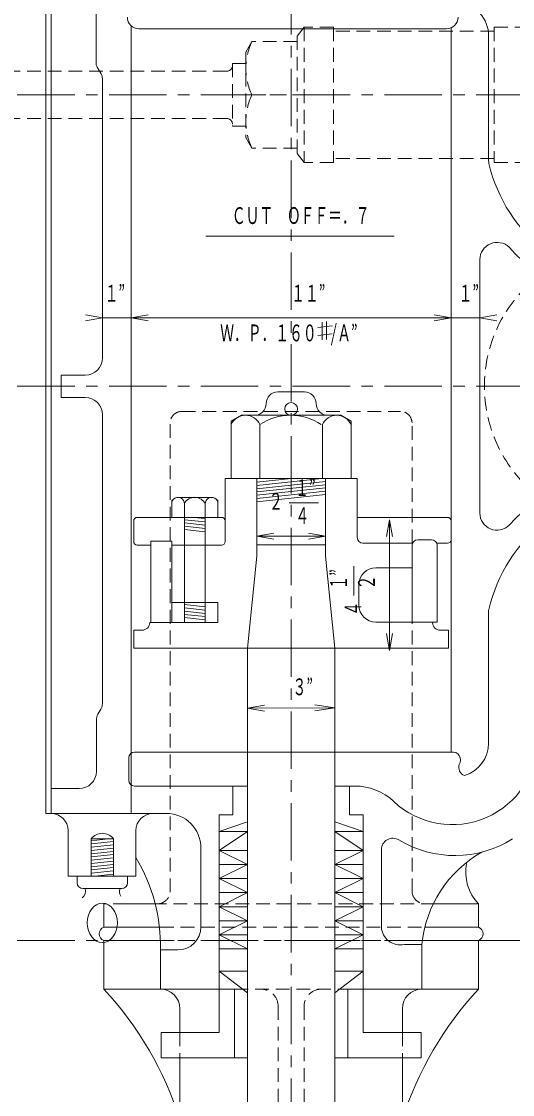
# Model space of a CAD drawing. Units: millimetres, scale not verified. Extents: x -5945 to 5945, y -4205 to 4205.
# Drawn here: x -920 to -492, y 1650 to 2585 of the extents above; entities that cross this region are included whole.
import ezdxf
from ezdxf.enums import TextEntityAlignment as Align

# ---------------------------------------------------------------- set-up
doc = ezdxf.new("R2010")
doc.units = ezdxf.units.MM
doc.header["$LTSCALE"] = 10
doc.linetypes.add('CHAIN1', pattern=[8, 5, -1, 1, -1])
doc.linetypes.add('DASHED1', pattern=[1.8, 1.2, -0.6])
for name, color, linetype, lineweight in [('0-0_0', 3, 'Continuous', 18), ('0-1_芯', 4, 'CHAIN1', 18), ('0-2_寸法', 2, 'Continuous', 18)]:
    doc.layers.add(name, color=color, linetype=linetype, lineweight=lineweight)
doc.styles.add('ＭＳ ゴシック', font='')
doc.styles.get('ＭＳ ゴシック').set_extended_font_data('MS Gothic')

msp = doc.modelspace()

# ---------------------------------------------------------------- linework, layer by layer
at = {"layer": '0-0_0'}
for p, q in [((-899.05, 1894.78), (-899.05, 2683.68)), ((-855.18, 2631.24), (-855.18, 2549.2)), ((-824.6, 1894.78), (-824.6, 2581.33)), ((-817.87, 2578.72), (-549.64, 2578.72)), ((-545.6, 2579.57), (-545.6, 1948.28)), ((-512.96, 2572.36), (-512.96, 2463.83)), ((-854.11, 2545.2), (-850.68, 2539.26)), ((-849.6, 2535.26), (-849.6, 2291.84)), ((-520.6, 2377.49), (-520.6, 2156.62)), ((-885.51, 2276.84), (-864.6, 2276.84)), ((-696.71, 2262.1), (-673.5, 2262.1)), ((-849.6, 2242.27), (-849.6, 1990.66)), ((-737.36, 2236.57), (-728.37, 2241.76)), ((-737.36, 2186.64), (-737.36, 2236.57)), ((-641.84, 2241.76), (-728.37, 2241.76)), ((-632.84, 2236.57), (-641.84, 2241.76)), ((-632.84, 2186.64), (-632.84, 2236.57)), ((-712.32, 2186.64), (-712.32, 2233.77)), ((-657.89, 2186.64), (-657.89, 2233.77)), ((-627.56, 2186.64), (-742.72, 2186.64)), ((-742.72, 2186.64), (-742.72, 2131.72)), ((-714.98, 2122.1), (-714.98, 2186.64)), ((-658.4, 2186.64), (-714.98, 2180.63)), ((-685.14, 2186.64), (-714.98, 2183.47)), ((-655.23, 2184.14), (-714.98, 2177.79)), ((-655.23, 2181.3), (-714.98, 2174.95)), ((-655.23, 2122.1), (-655.23, 2186.64)), ((-627.49, 2186.64), (-627.49, 2135.28)), ((-789.17, 2167.89), (-785.1, 2170.24)), ((-785.1, 2170.24), (-752.94, 2170.24)), ((-748.87, 2167.89), (-752.94, 2170.24)), ((-655.23, 2178.46), (-714.98, 2172.11)), ((-655.23, 2175.62), (-714.98, 2169.27)), ((-655.23, 2172.78), (-714.98, 2166.44)), ((-789.17, 2152.81), (-789.17, 2167.89)), ((-778.12, 2061.09), (-778.12, 2164.59)), ((-759.92, 2061.09), (-759.92, 2164.59)), ((-748.87, 2152.81), (-748.87, 2167.89)), ((-745.72, 2152.81), (-819.34, 2152.81)), ((-770.31, 2152.81), (-759.92, 2151.71)), ((-627.49, 2152.81), (-548.73, 2152.81)), ((-822.34, 2149.81), (-822.34, 2131.72)), ((-778.12, 2150.8), (-759.92, 2148.87)), ((-778.12, 2147.96), (-759.92, 2146.03)), ((-778.12, 2145.12), (-759.92, 2143.19)), ((-778.12, 2142.28), (-759.92, 2140.35)), ((-545.73, 2149.81), (-545.73, 2133.28)), ((-574.73, 2133.37), (-562.81, 2133.37)), ((-819.34, 2128.72), (-807.37, 2128.72)), ((-807.37, 2061.23), (-807.37, 2132.2)), ((-807.37, 2132.2), (-789.17, 2132.2)), ((-789.17, 2061.16), (-789.17, 2132.2)), ((-789.17, 2128.72), (-745.72, 2128.72)), ((-714.98, 2128.98), (-655.23, 2128.98)), ((-622.49, 2130.28), (-579.35, 2130.28)), ((-579.73, 2128.37), (-579.73, 2061.42)), ((-557.81, 2130.28), (-548.73, 2130.28)), ((-557.81, 2128.37), (-557.81, 2061.42)), ((-715.13, 2119.1), (-723.2, 2038.81)), ((-655.08, 2119.1), (-647, 2038.81)), ((-611.16, 2108.96), (-579.73, 2108.96)), ((-626.16, 2093.96), (-626.16, 2076.42)), ((-748.87, 2078.59), (-789.17, 2078.59)), ((-789.17, 2061.16), (-789.17, 2078.59)), ((-778.12, 2076.8), (-759.92, 2074.87)), ((-748.87, 2061.16), (-748.87, 2078.59)), ((-778.12, 2073.97), (-759.92, 2072.03)), ((-778.12, 2071.13), (-759.92, 2069.19)), ((-778.12, 2068.29), (-759.92, 2066.35)), ((-512.96, 1956.15), (-512.96, 2071.36)), ((-748.87, 2061.16), (-808.4, 2061.16)), ((-778.12, 2065.45), (-759.92, 2063.51)), ((-611.16, 2061.42), (-557.81, 2061.42)), ((-822.34, 2054.43), (-815.13, 2054.43)), ((-822.34, 2054.43), (-822.34, 2038.81)), ((-547.87, 2054.43), (-555.08, 2054.43)), ((-547.87, 2054.43), (-547.87, 2038.81)), ((-822.34, 2038.81), (-547.87, 2038.81)), ((-723.2, 1190.76), (-723.2, 2038.81)), ((-647, 1190.76), (-647, 2038.81)), ((-853.54, 1981.18), (-850.94, 1985.66)), ((-854.88, 1976.18), (-854.88, 1931.39)), ((-821.58, 1948.28), (-723.2, 1948.28)), ((-545.6, 1948.28), (-736, 1948.28)), ((-826.58, 1943.28), (-826.58, 1923.67)), ((-821.58, 1918.67), (-723.2, 1918.67)), ((-629.76, 1918.67), (-647, 1918.67)), ((-894.14, 1916.39), (-869.88, 1916.39)), ((-899.05, 1894.78), (-793.79, 1894.78)), ((-879.42, 1879.78), (-879.42, 1840.16)), ((-839.97, 1872.61), (-859.37, 1872.61)), ((-859.37, 1840.16), (-859.37, 1872.61)), ((-844.65, 1872.61), (-859.37, 1871.05)), ((-839.97, 1840.16), (-839.97, 1872.61)), ((-820.43, 1879.78), (-820.43, 1840.16)), ((-839.97, 1870.27), (-859.37, 1868.21)), ((-839.97, 1867.43), (-859.37, 1865.37)), ((-839.97, 1864.59), (-859.37, 1862.53)), ((-839.97, 1861.75), (-859.37, 1859.69)), ((-763.79, 1795.82), (-763.79, 1864.78)), ((-723.2, 1862.59), (-747.78, 1862.59)), ((-647, 1862.59), (-622.43, 1862.59)), ((-606.42, 1795.82), (-606.42, 1863.18)), ((-839.97, 1858.91), (-859.37, 1856.85)), ((-839.97, 1856.07), (-859.37, 1854.01)), ((-839.97, 1853.23), (-859.37, 1851.17)), ((-839.97, 1850.4), (-859.37, 1848.34)), ((-839.97, 1847.56), (-859.37, 1845.5)), ((-839.97, 1844.72), (-859.37, 1842.66)), ((-723.2, 1850.33), (-747.78, 1850.33)), ((-647, 1850.33), (-622.43, 1850.33)), ((-879.42, 1840.16), (-820.43, 1840.16)), ((-871.59, 1839.78), (-871.59, 1834.27)), ((-839.97, 1841.88), (-856.16, 1840.16)), ((-827.75, 1839.78), (-827.75, 1834.27)), ((-723.2, 1838.06), (-747.78, 1838.06)), ((-647, 1838.06), (-622.43, 1838.06)), ((-866.59, 1829.27), (-832.75, 1829.27)), ((-723.2, 1825.79), (-747.78, 1825.79)), ((-647, 1825.79), (-622.43, 1825.79)), ((-848.4, 1815.99), (-848.4, 1795.68)), ((-846.15, 1815.99), (-848.4, 1815.99)), ((-803.62, 1815.99), (-828.25, 1815.99)), ((-521.81, 1815.99), (-559.72, 1815.99)), ((-521.81, 1815.99), (-521.81, 1795.68)), ((-723.2, 1813.52), (-747.78, 1813.52)), ((-647, 1813.52), (-622.43, 1813.52)), ((-836.86, 1795.68), (-848.4, 1795.68)), ((-799.47, 1795.68), (-824.16, 1795.68)), ((-723.2, 1801.25), (-747.78, 1801.25)), ((-647, 1801.25), (-622.43, 1801.25)), ((-568.74, 1795.68), (-521.81, 1795.68)), ((-723.2, 1788.98), (-747.78, 1788.98)), ((-747.78, 1788.98), (-723.2, 1776.71)), ((-647, 1788.98), (-622.43, 1788.98)), ((-622.43, 1788.98), (-647, 1776.71)), ((-848.4, 1784.06), (-848.4, 1741.64)), ((-843.71, 1784.06), (-848.4, 1784.06)), ((-799, 1784.06), (-827.57, 1784.06)), ((-586.42, 1780.59), (-571.17, 1780.59)), ((-571.17, 1741.64), (-571.17, 1780.59)), ((-570.8, 1784.06), (-521.81, 1784.06)), ((-521.81, 1784.06), (-521.81, 1741.64)), ((-783.79, 1775.82), (-799.04, 1775.82)), ((-799.04, 1741.64), (-799.04, 1775.82)), ((-723.2, 1776.71), (-747.78, 1776.71)), ((-647, 1776.71), (-622.43, 1776.71)), ((-747.78, 1757.45), (-723.2, 1757.45)), ((-747.78, 1757.45), (-723.2, 1738.38)), ((-622.43, 1757.45), (-647, 1757.45)), ((-622.43, 1757.45), (-647, 1738.38)), ((-848.4, 1741.64), (-799.04, 1741.64)), ((-799.04, 1741.64), (-734.47, 1741.64)), ((-734.47, 1681.71), (-734.47, 1741.64)), ((-635.74, 1681.71), (-635.74, 1741.64)), ((-571.17, 1741.64), (-635.74, 1741.64)), ((-521.81, 1741.64), (-571.17, 1741.64)), ((-782.04, 1724.64), (-782.04, 1703.91)), ((-588.17, 1724.64), (-588.17, 1703.91)), ((-798.46, 1703.91), (-747.78, 1703.91)), ((-798.46, 1703.91), (-798.46, 1681.71)), ((-571.75, 1703.91), (-622.43, 1703.91)), ((-571.75, 1703.91), (-571.75, 1681.71)), ((-798.46, 1681.71), (-723.2, 1681.71)), ((-782.04, 1681.71), (-782.04, 1627.92)), ((-571.75, 1681.71), (-647, 1681.71)), ((-588.17, 1681.71), (-588.17, 1627.92))]:
    msp.add_line(p, q, dxfattribs=at)
at = {"layer": '0-0_0', "color": 1, "linetype": 'DASHED1'}
for p, q in [((-673.69, 2579.92), (-679.76, 2572.21)), ((-679.76, 2572.21), (-679.76, 2469.91)), ((-648.21, 2579.92), (-673.69, 2579.92)), ((-673.69, 2579.92), (-673.69, 2462.19)), ((-648.21, 2579.92), (-648.21, 2462.19)), ((-508.07, 2576.44), (-648.21, 2576.44)), ((-508.07, 2579.92), (-482.59, 2579.92)), ((-508.07, 2579.92), (-508.07, 2462.19)), ((-719.26, 2567.45), (-724.58, 2558.23)), ((-679.76, 2567.45), (-719.26, 2567.45)), ((-724.58, 2558.23), (-724.58, 2483.88)), ((-736.22, 2548.38), (-736.22, 2493.73)), ((-724.58, 2548.38), (-736.22, 2548.38)), ((-741.22, 2541.64), (-1258.79, 2541.64)), ((-719.26, 2521.06), (-679.76, 2521.06)), ((-741.22, 2500.47), (-1258.79, 2500.47)), ((-724.58, 2493.73), (-736.22, 2493.73)), ((-719.26, 2474.67), (-724.58, 2483.88)), ((-679.76, 2474.67), (-719.26, 2474.67)), ((-673.69, 2462.19), (-679.76, 2469.91)), ((-648.21, 2462.19), (-673.69, 2462.19)), ((-508.07, 2465.67), (-648.21, 2465.67)), ((-508.07, 2462.19), (-482.59, 2462.19)), ((-780.55, 2245.11), (-589.73, 2245.11)), ((-790.55, 1826.15), (-790.55, 2235.11)), ((-579.73, 2130.28), (-579.73, 2235.11)), ((-579.73, 1826.15), (-579.73, 2061.42)), ((-828.25, 1815.99), (-846.15, 1815.99)), ((-559.72, 1815.99), (-803.62, 1815.99)), ((-824.16, 1795.68), (-836.86, 1795.68)), ((-799.47, 1795.68), (-568.74, 1795.68)), ((-827.57, 1784.06), (-843.71, 1784.06)), ((-799, 1784.06), (-570.8, 1784.06)), ((-734.47, 1741.64), (-635.74, 1741.64)), ((-696.4, 1642.92), (-696.4, 1726.64)), ((-673.8, 1642.92), (-673.8, 1726.64)), ((-782.04, 1703.91), (-782.04, 1681.71)), ((-588.17, 1703.91), (-588.17, 1681.71))]:
    msp.add_line(p, q, dxfattribs=at)
at = {"layer": '0-0_0'}
for points in [[(-894.14, 1894.78), (-894.14, 2708.3), (-833.8, 2708.3)], [(-885.51, 2276.84), (-885.51, 2257.27), (-864.6, 2257.27)], [(-736.06, 1918.67), (-736.06, 1893.6), (-747.78, 1893.6), (-747.78, 1703.91)], [(-634.15, 1918.67), (-634.15, 1893.6), (-622.43, 1893.6), (-622.43, 1703.91)], [(-723.2, 1878.95), (-747.78, 1878.95), (-723.2, 1887.42)], [(-647, 1878.95), (-622.43, 1878.95), (-647, 1887.42)], [(-723.2, 1878.95), (-747.78, 1862.59), (-723.2, 1850.33), (-747.78, 1838.06)], [(-647, 1878.95), (-622.43, 1862.59), (-647, 1850.33), (-622.43, 1838.06)], [(-747.78, 1838.06), (-723.2, 1825.79), (-747.78, 1813.52)], [(-622.43, 1838.06), (-647, 1825.79), (-622.43, 1813.52)], [(-747.78, 1813.52), (-723.2, 1801.25), (-747.78, 1788.98)], [(-622.43, 1813.52), (-647, 1801.25), (-622.43, 1788.98)]]:
    msp.add_lwpolyline(points, dxfattribs=at)
at = {"layer": '0-0_0', "color": 1, "linetype": 'DASHED1'}
msp.add_circle((-395.32, 2267.06), 121.28, dxfattribs=at)
at = {"layer": '0-0_0'}
msp.add_circle((-685.1, 2247.33), 5.56, dxfattribs=at)
for centre, radius, start, end in [((-544.63, 2572.36), 74.61, 0, 86.16429), ((-542.62, 2572.36), 29.65, 0, 84.24339), ((-817.87, 2588.72), 10, 180, 270), ((-549.64, 2588.72), 10, 270, 0), ((-847.18, 2549.2), 8, 180, 210), ((-857.6, 2535.26), 8, 0, 30), ((-497.96, 2463.83), 15, 180, 190.3075), ((-378.78, 2493.02), 137.69, 193.38654, 270), ((-505.6, 2377.49), 15, 45.52725, 180), ((-378.78, 2493.02), 156.59, 222.02527, 270), ((-864.6, 2291.84), 15, 270, 0), ((-864.6, 2242.27), 15, 0, 90), ((-696.71, 2251.93), 10.17, 90, 180), ((-673.5, 2251.93), 10.17, 0, 90), ((-717.05, 2251.93), 10.17, 270, 0), ((-653.16, 2251.93), 10.17, 180, 270), ((-724.84, 2227.97), 13.8, 24.84292, 155.15708), ((-685.58, 2193.07), 48.7, 56.69101, 123.30899), ((-645.37, 2227.97), 13.8, 24.84292, 155.15708), ((-378.78, 2041.09), 156.59, 90, 137.97473), ((-783.64, 2164.71), 5.53, 358.6602, 181.3398), ((-769.09, 2160.12), 10.19, 25.97859, 152.39445), ((-754.4, 2164.71), 5.53, 358.6602, 181.3398), ((-378.78, 2041.09), 137.69, 90, 166.81305), ((-819.34, 2149.81), 3, 90, 180), ((-745.72, 2149.81), 3, 0, 90), ((-548.73, 2149.81), 3, 0, 90), ((-505.6, 2156.62), 15, 180, 314.47275), ((-622.49, 2135.28), 5, 180, 270), ((-574.73, 2128.37), 5, 90, 180), ((-562.81, 2128.37), 5, 360, 90), ((-548.73, 2133.28), 3, 270, 0), ((-819.34, 2131.72), 3, 180, 270), ((-745.72, 2131.72), 3, 270, 0), ((-744.98, 2122.1), 30, 354.25718, 0), ((-625.23, 2122.1), 30, 180, 185.74282), ((-611.16, 2093.96), 15, 90, 180), ((-611.16, 2076.42), 15, 180, 270), ((-507.96, 2071.36), 5, 166.81305, 180), ((-815.13, 2061.16), 6.73, 270, 0), ((-555.08, 2061.16), 6.73, 180, 270), ((-859.6, 1990.66), 10, 330, 360), ((-844.88, 1976.18), 10, 150, 180), ((-544.63, 1959.67), 74.61, 226.90808, 0), ((-542.62, 1956.15), 29.65, 286.98904, 0), ((-821.58, 1943.28), 5, 90, 180), ((-544.41, 1941.34), 7.04, 326.62073, 99.7343), ((-531.21, 1935.02), 7.73, 161.47911, 249.22108), ((-869.88, 1931.39), 15, 270, 360), ((-821.58, 1923.67), 5, 180, 270), ((-629.76, 1868.67), 50, 46.90808, 90), ((-894.42, 1879.78), 15, 360, 90), ((-805.43, 1879.78), 15, 90, 180), ((-793.79, 1864.78), 30, 0, 90), ((-849.67, 1865.39), 12.09, 36.67281, 143.32719), ((-596.42, 1863.18), 10, 58.84971, 180), ((-542.31, 1952.7), 94.6, 238.84971, 302.05022), ((-948.71, 1779.1), 149.7, 358.74356, 31.03311), ((-467.19, 1770.25), 104.5, 119.68268, 174.32268), ((-492.64, 1843.68), 40.22, 169.06864, 223.51551), ((-866.59, 1834.27), 5, 180, 270), ((-832.75, 1834.27), 5, 270, 0), ((-871.71, 1827.21), 7.46, 306.3616, 16.06453), ((-828.35, 1826.42), 6.42, 153.64846, 214.4444), ((-846.12, 1789.87), 6.24, 111.45156, 248.54844), ((-783.79, 1795.82), 20, 270, 0), ((-590.02, 1796.6), 16.41, 182.73424, 282.68096), ((-524.09, 1789.87), 6.24, 291.45156, 68.54844), ((-1068.13, 1537.19), 300.13, 17.59529, 42.93708), ((-799.04, 1724.64), 17, 0, 90), ((-571.17, 1724.64), 17, 90, 180), ((-302.08, 1537.19), 300.13, 137.06292, 162.40471)]:
    msp.add_arc(centre, radius, start, end, dxfattribs=at)
at = {"layer": '0-0_0', "color": 1, "linetype": 'DASHED1'}
for centre, radius, start, end in [((-671.36, 2544.25), 53.22, 154.16265, 205.83735), ((-741.22, 2546.64), 5, 270, 0), ((-671.36, 2497.86), 53.22, 154.16265, 205.83735), ((-741.22, 2495.47), 5, 0, 90), ((-780.55, 2235.11), 10, 90, 180), ((-589.73, 2235.11), 10, 360, 90), ((-801.87, 1827.37), 11.38, 269.20067, 353.82359), ((-568.41, 1827.37), 11.38, 186.17641, 270.79933), ((-711.4, 1726.64), 15, 0, 90), ((-658.8, 1726.64), 15, 90, 180)]:
    msp.add_arc(centre, radius, start, end, dxfattribs=at)
at = {"layer": '0-0_0'}
msp.add_ellipse((-849.67, 1799.4), major_axis=(0, 17.22), ratio=0.761996, dxfattribs=at)
at = {"layer": '0-1_芯'}
for p, q in [((-685.1, -866.28), (-685.1, 3120.85)), ((-3323.77, 2521.06), (3217.37, 2521.06)), ((-3323.77, 2267.06), (3217.37, 2267.06)), ((-3323.77, 1784.06), (3217.37, 1784.06))]:
    msp.add_line(p, q, dxfattribs=at)
at = {"layer": '0-2_寸法'}
for p, q in [((-759.46, 2398.04), (-595.33, 2398.04)), ((-824.6, 2326.74), (-809.83, 2329.35)), ((-545.6, 2326.74), (-560.38, 2329.35)), ((-520.6, 2326.74), (-505.83, 2329.35)), ((-849.6, 2326.74), (-864.38, 2324.14)), ((-824.6, 2326.74), (-809.83, 2324.14)), ((-661.73, 2318.3), (-649.37, 2319.84)), ((-658.03, 2322.93), (-658.03, 2307.53)), ((-654.32, 2323.39), (-654.32, 2307.99)), ((-545.6, 2326.74), (-560.38, 2324.14)), ((-520.6, 2326.74), (-505.83, 2324.14)), ((-661.73, 2311.19), (-649.37, 2312.74)), ((-686.86, 2165.44), (-661.22, 2165.44)), ((-599.4, 2150.79), (-602, 2136.02)), ((-599.4, 2036.79), (-599.4, 2150.79)), ((-599.4, 2150.79), (-596.79, 2136.02)), ((-714.98, 2136.34), (-700.21, 2133.73)), ((-655.23, 2136.34), (-670, 2138.94)), ((-655.23, 2136.34), (-670, 2133.73)), ((-630.55, 2084.6), (-630.55, 2110.24)), ((-599.4, 2036.79), (-602, 2051.56)), ((-599.4, 2036.79), (-596.79, 2051.56)), ((-723.2, 1986.43), (-708.43, 1983.83)), ((-647, 1986.75), (-664.57, 1989.34)), ((-647, 1986.75), (-664.57, 1984.13))]:
    msp.add_line(p, q, dxfattribs=at)
for points in [[(-520.6, 2326.74), (-849.6, 2326.74), (-864.38, 2329.35)], [(-655.23, 2136.34), (-714.98, 2136.34), (-700.21, 2138.94)], [(-647, 1986.75), (-723.2, 1986.43), (-708.43, 1989.03)]]:
    msp.add_lwpolyline(points, dxfattribs=at)

# ---------------------------------------------------------------- texts
at = {"layer": '0-2_寸法', "style": 'ＭＳ ゴシック', "width": 0.6}
for s, p in [('ＣＵＴ\u3000ＯＦＦ＝．７', (-736.77, 2404.15)), ('１”', (-847.6, 2336.4)), ('１１”', (-685.02, 2336.4)), ('１”', (-539.12, 2336.4)), ('Ｗ．Ｐ．１６０\u3000/Ａ”', (-746.89, 2301.87)), ('１”', (-681.55, 2166.93)), ('２', (-704.41, 2155.16)), ('４', (-681.39, 2142.54)), ('３”', (-683.84, 1993.4))]:
    msp.add_text(s, height=14.66, dxfattribs=at).set_placement(p, align=Align.BOTTOM_LEFT)
for s, p in [('１”', (-632.05, 2089.91)), ('２', (-607.66, 2090.07)), ('４', (-619.38, 2067.24))]:
    msp.add_text(s, height=14.66, rotation=90, dxfattribs=at).set_placement(p, align=Align.BOTTOM_LEFT)

doc.saveas('drawing.dxf')
